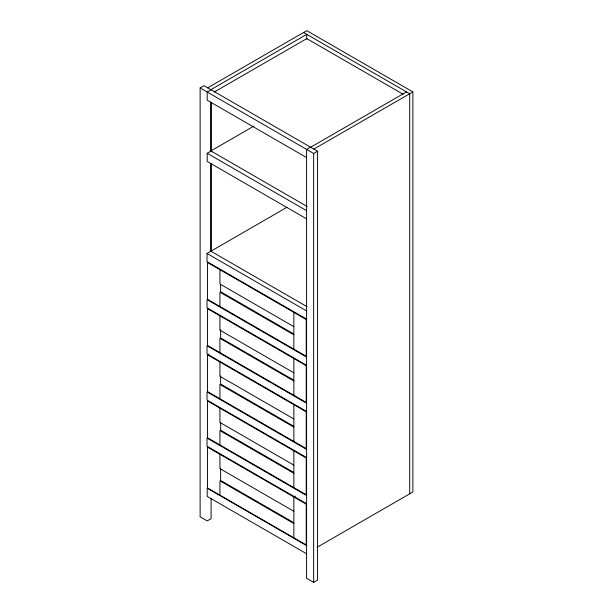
<?xml version="1.0" encoding="UTF-8"?>
<svg xmlns="http://www.w3.org/2000/svg" width="613" height="613" viewBox="0 0 613 613"><rect width="100%" height="100%" fill="white"/><g stroke="black" fill="none" stroke-linecap="round" stroke-linejoin="round"><path stroke-width="0.92" d="M211.087 498.53L211.087 518.636L207.194 520.881L200.122 516.797L200.122 87.935L204.006 85.69L317.557 151.242L317.557 580.105L313.664 582.35L306.592 578.266L306.592 149.403L310.477 147.158M207.723 87.828L306.768 30.65L412.878 91.912L412.878 491.986L317.143 547.256M210.91 89.667L306.768 34.328L306.768 39.109M211.087 89.774L207.194 92.019L207.194 100.187L306.592 157.572M214.213 92.05L306.768 38.611L403.216 94.302M210.91 102.11L210.91 150.921L253.882 126.125M306.592 218.841L207.194 161.449L207.194 153.281L211.087 151.036M310.653 147.258L406.511 91.912M313.841 149.097L412.878 91.912M200.122 87.935L313.664 153.488L317.557 151.242M306.408 319.005L207.018 261.621L207.018 253.453L286.93 207.317M207.546 354.85L306.232 411.829L306.232 448.586L207.546 391.607L207.546 354.85L209.102 353.954M295.412 496.086L293.857 496.99L293.857 537.831M303.581 32.489L409.699 93.751L409.699 493.817M210.91 150.936L307.167 206.512M207.194 153.281L306.592 210.665M210.91 251.207L306.99 306.676M207.018 253.453L306.408 310.837M293.857 326.668L219.929 283.988L219.929 269.689M293.742 333.955L220.634 291.742L220.634 284.486M293.857 334.836L219.929 292.156L219.929 306.446M306.408 356.996L207.018 299.604L207.018 307.78L306.408 365.164M293.857 372.819L219.929 330.139L219.929 315.841M293.742 380.106L220.634 337.901L220.634 329.733M293.857 380.987L219.929 338.307L219.929 352.605M306.408 403.147L207.018 345.763L207.018 353.931L306.408 411.315M293.857 418.97L219.929 376.29L219.929 361.999M293.742 426.257L220.634 384.052L220.634 375.884M293.857 427.146L219.929 384.458L219.929 398.756M306.408 449.298L207.018 391.914L207.018 400.082L306.408 457.467M293.857 465.129L219.929 422.449L219.929 408.151M293.742 472.416L220.634 430.203L220.634 422.947M293.857 473.297L219.929 430.617L219.929 444.908M306.408 495.457L207.018 438.073L207.018 446.241L306.408 503.625M293.857 511.28L219.929 468.6L219.929 454.302M293.742 522.651L220.634 480.446L220.634 468.194M293.857 523.533L219.929 480.853L219.929 495.151M306.592 545.593L207.194 488.209L207.194 496.377L306.592 553.761M313.664 153.488L313.664 582.35M293.857 312.369L293.857 349.126M293.857 358.521L293.857 395.285M293.857 404.68L293.857 441.437M293.857 450.831L293.857 487.596M211.087 102.218L211.087 151.993M211.087 163.479L211.087 251.552M210.91 163.364L210.91 251.422M306.232 319.519L207.546 262.54L207.546 299.305L306.232 356.276L306.232 319.519M306.232 365.67L207.546 308.699L207.546 345.456L306.232 402.435L306.232 365.67M306.232 457.98L207.546 401.002L207.546 437.766L306.232 494.737L306.232 457.98M306.232 504.131L207.546 447.161L207.546 488.002L306.232 544.98L306.232 504.131"/></g></svg>
